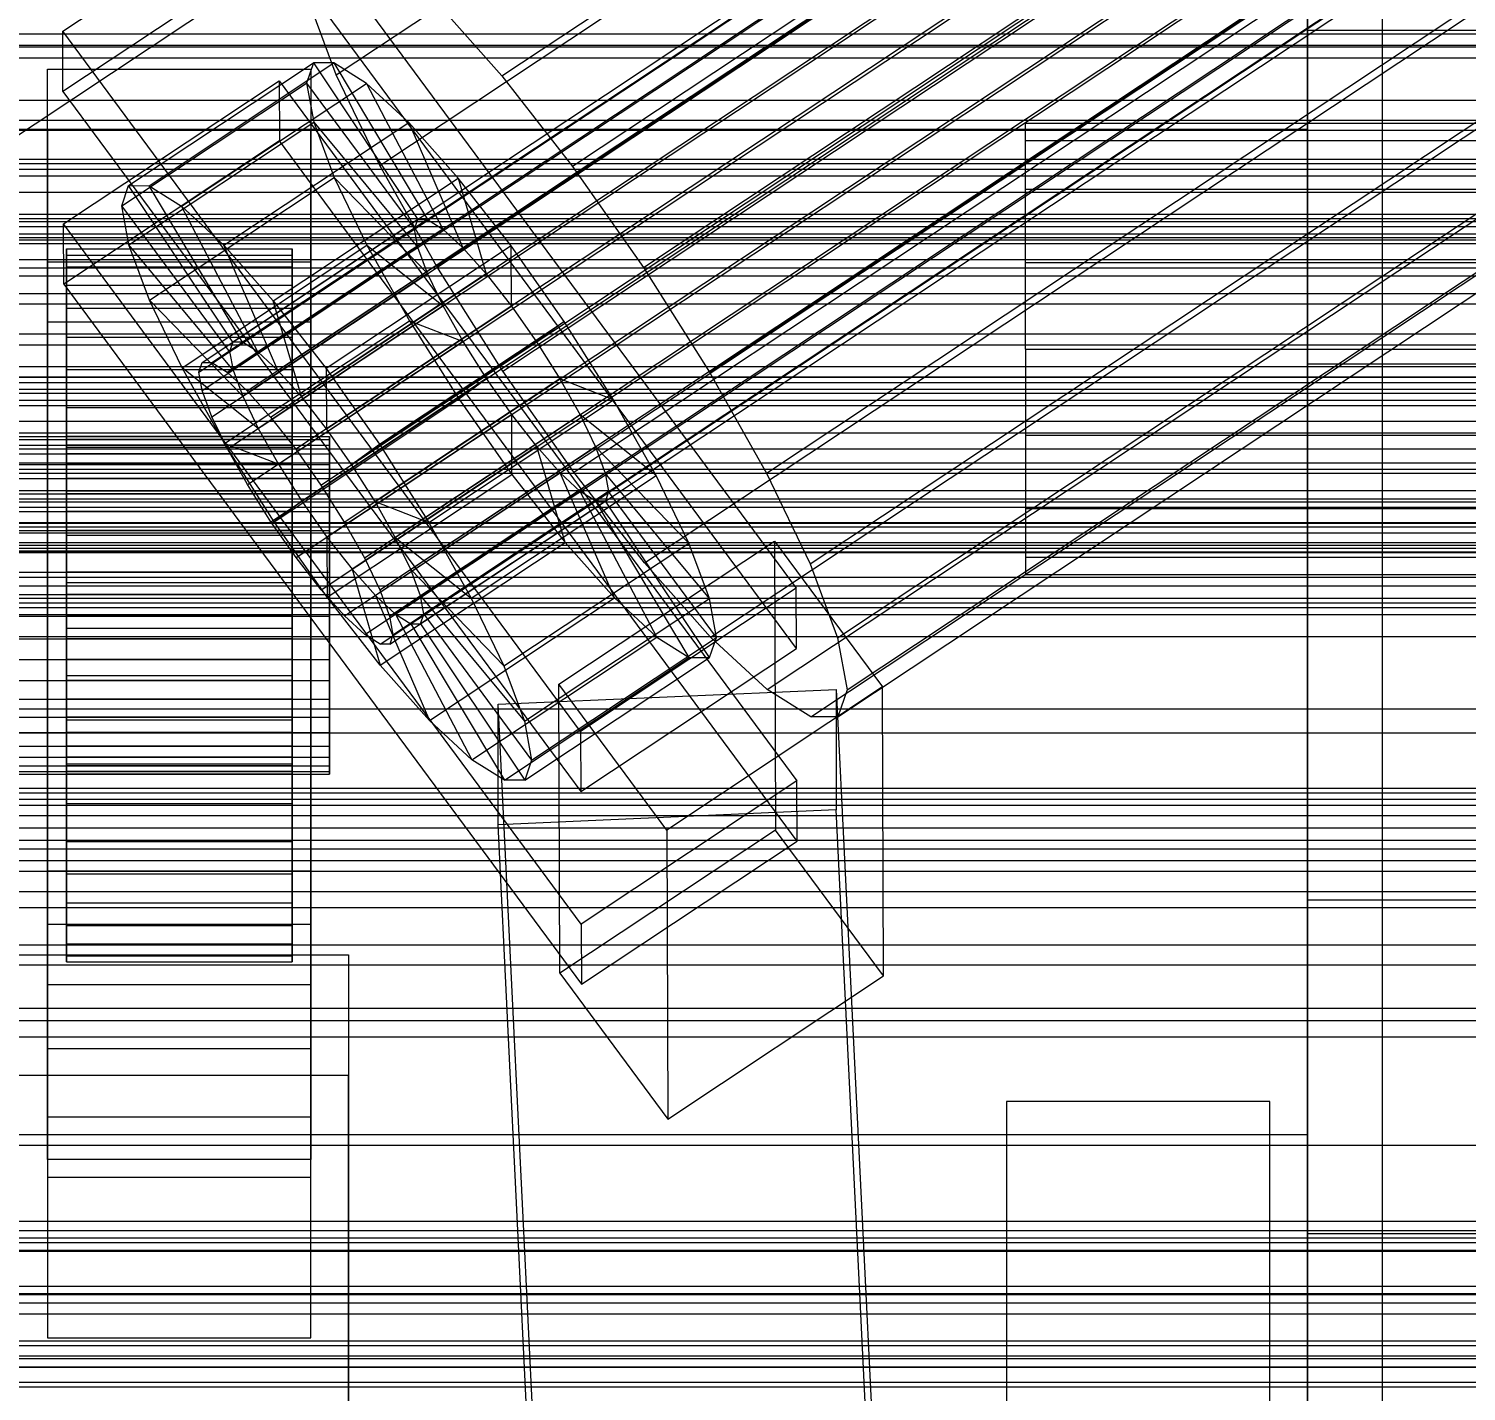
# Model space of a CAD drawing. Header units: millimetres. Extents: x -1970 to 59977, y -50268 to 6837.
# Drawn here: x 132 to 208.4, y -33875.4 to -33803 of the extents above; entities that cross this region are included whole.
import ezdxf

# ---------------------------------------------------------------- set-up
doc = ezdxf.new("R2010")
doc.units = ezdxf.units.MM
for name, color, linetype, lineweight in [('COTAS_O', 1, 'Continuous', 0), ('frontal_briquetadora', 7, 'Continuous', 0), ('frontal_C01', 7, 'Continuous', 0), ('frontal_C02', 7, 'Continuous', 0), ('frontal_C03', 7, 'Continuous', 0), ('frontal_secador', 7, 'Continuous', 0)]:
    doc.layers.add(name, color=color, linetype=linetype, lineweight=lineweight)
doc.dimstyles.new('R19_100', dxfattribs={"dimtxt": 250, "dimasz": 150, "dimexe": 150, "dimexo": 80, "dimgap": 100, "dimtad": 1, "dimtih": 1, "dimtoh": 1, "dimdsep": 46, "dimcen": 0.09, "dimadec": 0, "dimazin": 0, "dimtfac": 1, "dimtdec": 4, "dimtofl": 0, "dimtmove": 0, "dimatfit": 3, "dimfxl": 1, "dimtolj": 1, "dimtzin": 0, "dimarcsym": 0})

# ---------------------------------------------------------------- blocks, each defined once
blk = doc.blocks.new('*D39')
at = {"layer": 'COTAS_O', "color": 0, "lineweight": -2, "transparency": 16777216}
for p, q in [((-1725, -34320), (-1725, -33550)), ((1725, -34320), (1725, -33550)), ((-1575, -33700), (1575, -33700))]:
    blk.add_line(p, q, dxfattribs=at)
at = {"layer": 'COTAS_O', "color": 0, "transparency": 16777216}
for points in [[(-1575, -33675), (-1575, -33725), (-1725, -33700)], [(1575, -33675), (1575, -33725), (1725, -33700)]]:
    blk.add_solid(points, dxfattribs=at)
at = {"layer": 'Defpoints', "color": 0, "transparency": 16777216}
for p in [(1725, -33700), (-1725, -34400), (1725, -34400)]:
    blk.add_point(p, dxfattribs=at)
blk = doc.blocks.new('*D42')
at = {"layer": 'COTAS_O', "color": 0, "lineweight": -2, "transparency": 16777216}
for p, q in [((-570, -33700), (200, -33700)), ((50, -34750), (50, -33850)), ((-570, -34900), (200, -34900))]:
    blk.add_line(p, q, dxfattribs=at)
at = {"layer": 'COTAS_O', "color": 0, "transparency": 16777216}
for points in [[(25, -33850), (75, -33850), (50, -33700)], [(25, -34750), (75, -34750), (50, -34900)]]:
    blk.add_solid(points, dxfattribs=at)
at = {"layer": 'Defpoints', "color": 0, "transparency": 16777216}
for p in [(-650, -33700), (50, -33700), (-650, -34900)]:
    blk.add_point(p, dxfattribs=at)

msp = doc.modelspace()

# ---------------------------------------------------------------- linework, layer by layer
at = {"layer": 'frontal_briquetadora'}
for p, q in [((200, -33765), (200, -33920)), ((204, -33920), (204, -33765)), ((200, -33807.297), (200, -33792.217)), ((200, -33793.034), (200, -33808.326)), ((200, -33815.779), (200, -33799.164)), ((200, -33800.407), (200, -33817.241)), ((480, -33803.052), (200, -33803.052)), ((200, -33803.052), (200, -33806.399)), ((200, -33806.043), (200, -33803.052)), ((200, -33803.946), (200, -33803.763)), ((200, -33803.763), (200, -33809.778)), ((200, -33810.289), (200, -33803.946)), ((200, -33814.779), (200, -33806.043)), ((200, -33806.399), (200, -33815.42)), ((200, -33825.094), (200, -33807.297)), ((185, -33808.913), (185, -33808)), ((285, -33808), (185, -33808)), ((200, -33808.326), (-160, -33808.326)), ((185, -33811.515), (185, -33808.913)), ((285, -33808.913), (185, -33808.913)), ((200, -33808.326), (200, -33826.235)), ((200, -33809.778), (200, -33820.797)), ((200, -33821.536), (200, -33810.289)), ((185, -33815.408), (185, -33811.515)), ((285, -33811.515), (185, -33811.515)), ((200, -33827.53), (200, -33814.779)), ((185, -33820), (185, -33815.408)), ((285, -33815.408), (185, -33815.408)), ((200, -33815.42), (200, -33828.329)), ((200, -33834.281), (200, -33815.779)), ((200, -33817.241), (200, -33835.819)), ((185, -33820), (185, -33824.592)), ((185, -33820), (285, -33820)), ((480, -33820.797), (200, -33820.797)), ((200, -33820.797), (200, -33834.64)), ((200, -33835.46), (200, -33821.536)), ((185, -33824.592), (185, -33828.485)), ((285, -33824.592), (185, -33824.592)), ((200, -33843.865), (200, -33825.094)), ((200, -33826.235), (200, -33845.006)), ((200, -33841.77), (200, -33827.53)), ((185, -33828.485), (185, -33831.087)), ((285, -33828.485), (185, -33828.485)), ((200, -33828.329), (200, -33842.57)), ((185, -33831.087), (185, -33832)), ((285, -33831.087), (185, -33831.087)), ((285, -33832), (185, -33832)), ((200, -33852.858), (200, -33834.281)), ((200, -33834.64), (200, -33848.563)), ((200, -33849.302), (200, -33835.46)), ((200, -33835.819), (200, -33854.32)), ((200, -33854.679), (200, -33841.77)), ((200, -33842.57), (200, -33855.32)), ((200, -33861.773), (200, -33843.865)), ((200, -33845.006), (200, -33862.803)), ((200, -33848.563), (200, -33859.811)), ((200, -33860.322), (200, -33849.302)), ((480, -33849.302), (200, -33849.302)), ((200, -33869.692), (200, -33852.858)), ((200, -33854.32), (200, -33870.936)), ((200, -33863.7), (200, -33854.679)), ((200, -33855.32), (200, -33864.056)), ((184, -33860), (184, -33940)), ((198, -33860), (184, -33860)), ((198, -33940), (198, -33860)), ((200, -33859.811), (200, -33866.154)), ((200, -33866.336), (200, -33860.322)), ((200, -33861.773), (-160, -33861.773)), ((200, -33877.066), (200, -33861.773)), ((200, -33862.803), (200, -33877.883)), ((200, -33867.047), (200, -33863.7)), ((200, -33864.056), (200, -33867.047)), ((200, -33866.154), (200, -33866.336)), ((480, -33867.047), (200, -33867.047)), ((200, -33883.135), (200, -33869.692)), ((200, -33870.936), (200, -33884.039))]:
    msp.add_line(p, q, dxfattribs=at)
at = {"layer": 'frontal_C01'}
for p, q in [((141.218, -33820.71), (355.017, -33678.805)), ((141.731, -33820.712), (355.53, -33678.808)), ((141.045, -33821.218), (354.844, -33679.313)), ((142.549, -33821.225), (356.348, -33679.321)), ((141.224, -33822.201), (355.022, -33680.297)), ((143.617, -33822.213), (357.415, -33680.309)), ((141.742, -33823.594), (355.541, -33681.689)), ((144.861, -33823.609), (358.659, -33681.705)), ((142.565, -33825.3), (356.363, -33683.396)), ((359.995, -33683.414), (146.196, -33825.318)), ((148.35, -33805.414), (332.659, -33683.083)), ((157.152, -33805.458), (341.461, -33683.127)), ((143.635, -33827.204), (357.434, -33685.3)), ((147.533, -33827.224), (361.332, -33685.319)), ((144.881, -33829.176), (358.68, -33687.272)), ((148.779, -33829.196), (362.578, -33687.291)), ((150.672, -33810.23), (334.981, -33687.899)), ((345.231, -33687.95), (160.922, -33810.281)), ((146.218, -33831.082), (360.017, -33689.177)), ((149.85, -33831.1), (363.648, -33689.195)), ((147.554, -33832.79), (361.352, -33690.886)), ((150.672, -33832.806), (364.471, -33690.902)), ((148.798, -33834.187), (362.596, -33692.282)), ((151.191, -33834.199), (364.989, -33692.294)), ((149.865, -33835.175), (363.664, -33693.27)), ((151.369, -33835.182), (365.168, -33693.278)), ((153.694, -33815.604), (338.003, -33693.272)), ((164.693, -33815.658), (349.002, -33693.327)), ((150.683, -33835.688), (364.482, -33693.783)), ((151.196, -33835.69), (364.995, -33693.786)), ((157.211, -33821.169), (341.52, -33698.837)), ((168.21, -33821.223), (352.519, -33698.892)), ((160.982, -33826.546), (345.291, -33704.214)), ((171.232, -33826.597), (355.541, -33704.266)), ((164.752, -33831.369), (349.061, -33709.038)), ((173.554, -33831.413), (357.863, -33709.081)), ((168.263, -33835.309), (352.572, -33712.978)), ((175.016, -33835.343), (359.326, -33713.011)), ((171.275, -33838.098), (355.584, -33715.767)), ((175.521, -33838.119), (359.83, -33715.788)), ((173.584, -33839.545), (357.893, -33717.214)), ((175.032, -33839.552), (359.341, -33717.221)), ((130, -33809.565), (228.298, -33744.321)), ((133.809, -33803.089), (145.277, -33795.477)), ((145.277, -33795.477), (172.809, -33832.716)), ((145.289, -33798.679), (133.821, -33806.291)), ((172.821, -33835.918), (145.289, -33798.679)), ((148.35, -33805.414), (146.887, -33801.484)), ((153.641, -33801.518), (157.152, -33805.458)), ((133.821, -33806.291), (133.809, -33803.089)), ((161.341, -33840.328), (133.809, -33803.089)), ((133, -33808.317), (133, -33805.115)), ((133, -33805.115), (147, -33805.115)), ((133, -33850.588), (133, -33805.115)), ((137.313, -33811.3), (147.143, -33804.776)), ((138.396, -33811.305), (148.226, -33804.781)), ((147.143, -33804.776), (146.777, -33805.848)), ((147, -33805.115), (147, -33808.317)), ((147, -33805.115), (147, -33850.588)), ((148.226, -33804.781), (147.143, -33804.776)), ((147.143, -33804.776), (152.686, -33813.098)), ((149.953, -33805.864), (148.226, -33804.781)), ((148.226, -33804.781), (153.199, -33813.101)), ((133.847, -33813.335), (145.315, -33805.723)), ((136.948, -33812.372), (146.777, -33805.848)), ((140.123, -33812.388), (149.953, -33805.864)), ((145.315, -33805.723), (145.327, -33808.925)), ((145.315, -33805.723), (172.847, -33842.962)), ((146.777, -33805.848), (152.513, -33813.606)), ((146.777, -33805.848), (147.155, -33807.925)), ((150.672, -33810.23), (148.35, -33805.414)), ((152.207, -33807.95), (149.953, -33805.864)), ((149.953, -33805.864), (154.017, -33813.613)), ((157.152, -33805.458), (160.922, -33810.281)), ((133.821, -33806.291), (161.353, -33843.53)), ((137.325, -33814.449), (147.155, -33807.925)), ((142.377, -33814.474), (152.207, -33807.95)), ((147.155, -33807.925), (152.692, -33814.59)), ((147.155, -33807.925), (148.249, -33810.864)), ((154.833, -33810.897), (152.207, -33807.95)), ((152.207, -33807.95), (155.085, -33814.602)), ((147, -33808.317), (133, -33808.317)), ((133, -33808.317), (133, -33853.79)), ((145.327, -33808.925), (133.859, -33816.536)), ((172.859, -33846.163), (145.327, -33808.925)), ((147, -33853.79), (147, -33808.317)), ((450, -33810.442), (-450, -33810.442)), ((153.694, -33815.604), (150.672, -33810.23)), ((160.922, -33810.281), (164.693, -33815.658)), ((136.948, -33812.372), (137.313, -33811.3)), ((142.856, -33819.622), (137.313, -33811.3)), ((137.313, -33811.3), (138.396, -33811.305)), ((143.369, -33819.625), (138.396, -33811.305)), ((138.396, -33811.305), (140.123, -33812.388)), ((138.419, -33817.389), (148.249, -33810.864)), ((145.003, -33817.421), (154.833, -33810.897)), ((148.249, -33810.864), (153.21, -33815.982)), ((148.249, -33810.864), (149.985, -33814.467)), ((157.653, -33814.505), (154.833, -33810.897)), ((154.833, -33810.897), (156.329, -33815.998)), ((142.683, -33820.13), (136.948, -33812.372)), ((137.325, -33814.449), (136.948, -33812.372)), ((144.188, -33820.138), (140.123, -33812.388)), ((140.123, -33812.388), (142.377, -33814.474)), ((133.859, -33816.536), (133.847, -33813.335)), ((161.379, -33850.573), (133.847, -33813.335)), ((152.513, -33813.606), (142.683, -33820.13)), ((152.686, -33813.098), (142.856, -33819.622)), ((153.199, -33813.101), (143.369, -33819.625)), ((154.017, -33813.613), (144.188, -33820.138)), ((152.513, -33813.606), (152.686, -33813.098)), ((152.692, -33814.59), (152.513, -33813.606)), ((152.686, -33813.098), (153.199, -33813.101)), ((153.199, -33813.101), (154.017, -33813.613)), ((154.017, -33813.613), (155.085, -33814.602)), ((134, -33824.646), (134, -33814.667)), ((134, -33814.667), (134, -33814.998)), ((134, -33814.667), (146, -33814.667)), ((134, -33815.628), (134, -33814.667)), ((134, -33824.803), (134, -33814.998)), ((134, -33814.998), (134, -33816.598)), ((134, -33814.998), (146, -33814.998)), ((142.862, -33821.114), (137.325, -33814.449)), ((138.419, -33817.389), (137.325, -33814.449)), ((140.156, -33820.991), (149.985, -33814.467)), ((145.255, -33821.126), (142.377, -33814.474)), ((142.377, -33814.474), (145.003, -33817.421)), ((152.692, -33814.59), (142.862, -33821.114)), ((155.085, -33814.602), (145.255, -33821.126)), ((146, -33814.998), (146, -33814.667)), ((146, -33814.667), (146, -33824.646)), ((146, -33814.667), (146, -33815.628)), ((146, -33816.598), (146, -33814.998)), ((146, -33814.998), (146, -33824.803)), ((157.653, -33814.505), (147.823, -33821.029)), ((149.985, -33814.467), (154.033, -33817.689)), ((149.985, -33814.467), (152.246, -33818.486)), ((153.21, -33815.982), (152.692, -33814.59)), ((155.085, -33814.602), (156.329, -33815.998)), ((157.665, -33817.707), (157.653, -33814.505)), ((160.474, -33818.527), (157.653, -33814.505)), ((133, -33818.562), (133, -33815.36)), ((133, -33815.36), (147, -33815.36)), ((133, -33860.834), (133, -33815.36)), ((134, -33825.102), (134, -33815.628)), ((134, -33815.628), (146, -33815.628)), ((134, -33817.816), (134, -33815.628)), ((146, -33815.628), (146, -33825.102)), ((146, -33815.628), (146, -33817.816)), ((147, -33815.36), (147, -33818.562)), ((147, -33815.36), (147, -33860.834)), ((157.211, -33821.169), (153.694, -33815.604)), ((164.693, -33815.658), (168.21, -33821.223)), ((133.859, -33816.536), (161.391, -33853.775)), ((134, -33825.561), (134, -33816.598)), ((134, -33816.598), (134, -33819.36)), ((134, -33816.598), (146, -33816.598)), ((153.21, -33815.982), (143.38, -33822.506)), ((146, -33819.36), (146, -33816.598)), ((146, -33816.598), (146, -33825.561)), ((156.329, -33815.998), (146.499, -33822.522)), ((154.033, -33817.689), (153.21, -33815.982)), ((156.329, -33815.998), (157.665, -33817.707)), ((143.38, -33822.506), (138.419, -33817.389)), ((140.156, -33820.991), (138.419, -33817.389)), ((146.499, -33822.522), (145.003, -33817.421)), ((145.003, -33817.421), (147.823, -33821.029)), ((134, -33826.138), (134, -33817.816)), ((134, -33817.816), (146, -33817.816)), ((134, -33821.081), (134, -33817.816)), ((154.033, -33817.689), (144.203, -33824.213)), ((146, -33817.816), (146, -33826.138)), ((146, -33817.816), (146, -33821.081)), ((147.835, -33824.231), (157.665, -33817.707)), ((155.103, -33819.593), (154.033, -33817.689)), ((157.665, -33817.707), (159.001, -33819.612)), ((147, -33818.562), (133, -33818.562)), ((133, -33818.562), (133, -33864.035)), ((142.416, -33825.011), (152.246, -33818.486)), ((147, -33864.035), (147, -33818.562)), ((150.644, -33825.052), (160.474, -33818.527)), ((152.246, -33818.486), (155.103, -33819.593)), ((152.246, -33818.486), (154.877, -33822.649)), ((160.474, -33818.527), (159.001, -33819.612)), ((163.105, -33822.69), (160.474, -33818.527)), ((134, -33826.869), (134, -33819.36)), ((134, -33819.36), (134, -33823.093)), ((134, -33819.36), (146, -33819.36)), ((142.856, -33819.622), (142.683, -33820.13)), ((143.369, -33819.625), (142.856, -33819.622)), ((144.188, -33820.138), (143.369, -33819.625)), ((155.103, -33819.593), (145.274, -33826.117)), ((146, -33823.093), (146, -33819.36)), ((146, -33819.36), (146, -33826.869)), ((159.001, -33819.612), (149.171, -33826.136)), ((156.35, -33821.564), (155.103, -33819.593)), ((159.001, -33819.612), (160.247, -33821.584)), ((142.683, -33820.13), (142.862, -33821.114)), ((145.255, -33821.126), (144.188, -33820.138)), ((134, -33827.685), (134, -33821.081)), ((134, -33821.081), (146, -33821.081)), ((134, -33825.202), (134, -33821.081)), ((144.203, -33824.213), (140.156, -33820.991)), ((142.416, -33825.011), (140.156, -33820.991)), ((141.045, -33821.218), (141.218, -33820.71)), ((141.224, -33822.201), (141.045, -33821.218)), ((141.218, -33820.71), (141.731, -33820.712)), ((141.731, -33820.712), (142.549, -33821.225)), ((142.549, -33821.225), (143.617, -33822.213)), ((142.862, -33821.114), (143.38, -33822.506)), ((146.499, -33822.522), (145.255, -33821.126)), ((146, -33821.081), (146, -33827.685)), ((146, -33821.081), (146, -33825.202)), ((147.823, -33821.029), (147.835, -33824.231)), ((147.823, -33821.029), (150.644, -33825.052)), ((160.982, -33826.546), (157.211, -33821.169)), ((168.21, -33821.223), (171.232, -33826.597)), ((156.35, -33821.564), (146.52, -33828.089)), ((160.247, -33821.584), (150.417, -33828.108)), ((154.877, -33822.649), (156.35, -33821.564)), ((157.686, -33823.47), (156.35, -33821.564)), ((163.105, -33822.69), (160.247, -33821.584)), ((160.247, -33821.584), (161.318, -33823.488)), ((141.742, -33823.594), (141.224, -33822.201)), ((143.38, -33822.506), (144.203, -33824.213)), ((143.617, -33822.213), (144.861, -33823.609)), ((145.047, -33829.173), (154.877, -33822.649)), ((147.835, -33824.231), (146.499, -33822.522)), ((153.275, -33829.214), (163.105, -33822.69)), ((154.877, -33822.649), (157.698, -33826.672)), ((165.365, -33826.71), (163.105, -33822.69)), ((134, -33828.638), (134, -33823.093)), ((134, -33823.093), (134, -33827.544)), ((134, -33823.093), (146, -33823.093)), ((146, -33827.544), (146, -33823.093)), ((146, -33823.093), (146, -33828.638)), ((157.686, -33823.47), (147.856, -33829.994)), ((161.318, -33823.488), (151.488, -33830.012)), ((157.698, -33826.672), (157.686, -33823.47)), ((159.022, -33825.179), (157.686, -33823.47)), ((165.365, -33826.71), (161.318, -33823.488)), ((161.318, -33823.488), (162.14, -33825.194)), ((142.565, -33825.3), (141.742, -33823.594)), ((144.203, -33824.213), (145.274, -33826.117)), ((144.861, -33823.609), (146.196, -33825.318)), ((149.171, -33826.136), (147.835, -33824.231)), ((-148, -33824.646), (148, -33824.646)), ((-148, -33824.803), (148, -33824.803)), ((-148, -33825.102), (148, -33825.102)), ((134, -33824.803), (134, -33824.646)), ((146, -33824.646), (134, -33824.646)), ((134, -33824.646), (134, -33825.102)), ((134, -33825.561), (134, -33824.803)), ((146, -33824.803), (134, -33824.803)), ((146, -33825.102), (134, -33825.102)), ((134, -33825.102), (134, -33826.138)), ((145.274, -33826.117), (142.416, -33825.011)), ((145.047, -33829.173), (142.416, -33825.011)), ((146, -33824.646), (146, -33824.803)), ((146, -33825.102), (146, -33824.646)), ((146, -33824.803), (146, -33825.561)), ((146, -33826.138), (146, -33825.102)), ((148, -33824.803), (148, -33824.646)), ((148, -33824.646), (148, -33825.102)), ((148, -33825.561), (148, -33824.803)), ((148, -33825.102), (148, -33826.138)), ((149.171, -33826.136), (150.644, -33825.052)), ((150.644, -33825.052), (153.275, -33829.214)), ((-148, -33825.561), (148, -33825.561)), ((134, -33829.636), (134, -33825.202)), ((134, -33825.202), (146, -33825.202)), ((134, -33829.896), (134, -33825.202)), ((134, -33826.869), (134, -33825.561)), ((146, -33825.561), (134, -33825.561)), ((143.635, -33827.204), (142.565, -33825.3)), ((146, -33825.202), (146, -33829.636)), ((146, -33825.202), (146, -33829.896)), ((146, -33825.561), (146, -33826.869)), ((146.196, -33825.318), (147.533, -33827.224)), ((148, -33826.869), (148, -33825.561)), ((159.022, -33825.179), (149.192, -33831.703)), ((162.14, -33825.194), (152.311, -33831.719)), ((160.518, -33830.279), (159.022, -33825.179)), ((160.266, -33826.575), (159.022, -33825.179)), ((167.102, -33830.312), (162.14, -33825.194)), ((162.14, -33825.194), (162.659, -33826.587)), ((-148, -33826.138), (148, -33826.138)), ((146, -33826.138), (134, -33826.138)), ((134, -33826.138), (134, -33827.685)), ((145.274, -33826.117), (146.52, -33828.089)), ((146, -33827.685), (146, -33826.138)), ((148, -33826.138), (148, -33827.685)), ((150.417, -33828.108), (149.171, -33826.136)), ((160.266, -33826.575), (150.436, -33833.099)), ((162.659, -33826.587), (152.829, -33833.111)), ((163.144, -33833.227), (160.266, -33826.575)), ((161.333, -33827.563), (160.266, -33826.575)), ((164.752, -33831.369), (160.982, -33826.546)), ((168.196, -33833.252), (162.659, -33826.587)), ((162.659, -33826.587), (162.837, -33827.571)), ((171.232, -33826.597), (173.554, -33831.413)), ((-148, -33826.869), (148, -33826.869)), ((134, -33828.638), (134, -33826.869)), ((146, -33826.869), (134, -33826.869)), ((144.881, -33829.176), (143.635, -33827.204)), ((146, -33826.869), (146, -33828.638)), ((147.533, -33827.224), (148.779, -33829.196)), ((147.868, -33833.196), (157.698, -33826.672)), ((148, -33828.638), (148, -33826.869)), ((155.535, -33833.234), (165.365, -33826.71)), ((157.698, -33826.672), (160.518, -33830.279)), ((167.102, -33830.312), (165.365, -33826.71)), ((-148, -33827.685), (148, -33827.685)), ((134, -33827.544), (134, -33830.746)), ((146, -33827.544), (134, -33827.544)), ((134, -33827.544), (134, -33832.41)), ((146, -33827.685), (134, -33827.685)), ((134, -33827.685), (134, -33829.636)), ((146.52, -33828.089), (145.047, -33829.173)), ((146, -33830.746), (146, -33827.544)), ((146, -33832.41), (146, -33827.544)), ((146, -33829.636), (146, -33827.685)), ((146.52, -33828.089), (147.856, -33829.994)), ((148, -33827.685), (148, -33829.636)), ((151.488, -33830.012), (150.417, -33828.108)), ((150.417, -33828.108), (153.275, -33829.214)), ((161.333, -33827.563), (151.503, -33834.087)), ((162.151, -33828.076), (152.321, -33834.6)), ((162.664, -33828.078), (152.835, -33834.603)), ((162.837, -33827.571), (153.008, -33834.095)), ((165.397, -33835.313), (161.333, -33827.563)), ((162.151, -33828.076), (161.333, -33827.563)), ((167.125, -33836.395), (162.151, -33828.076)), ((162.664, -33828.078), (162.151, -33828.076)), ((162.837, -33827.571), (162.664, -33828.078)), ((168.208, -33836.401), (162.664, -33828.078)), ((168.573, -33835.329), (162.837, -33827.571)), ((-148, -33828.638), (148, -33828.638)), ((134, -33830.746), (134, -33828.638)), ((146, -33828.638), (134, -33828.638)), ((146, -33828.638), (146, -33830.746)), ((148, -33830.746), (148, -33828.638)), ((-148, -33829.636), (148, -33829.636)), ((146, -33829.636), (134, -33829.636)), ((134, -33829.636), (134, -33831.86)), ((146.218, -33831.082), (144.881, -33829.176)), ((147.868, -33833.196), (145.047, -33829.173)), ((146, -33831.86), (146, -33829.636)), ((148, -33829.636), (148, -33831.86)), ((148.779, -33829.196), (149.85, -33831.1)), ((153.275, -33829.214), (155.535, -33833.234)), ((134, -33831.86), (134, -33829.896)), ((134, -33829.896), (146, -33829.896)), ((134, -33834.845), (134, -33829.896)), ((146, -33829.896), (146, -33831.86)), ((146, -33829.896), (146, -33834.845)), ((147.856, -33829.994), (147.868, -33833.196)), ((147.856, -33829.994), (149.192, -33831.703)), ((150.688, -33836.804), (160.518, -33830.279)), ((152.311, -33831.719), (151.488, -33830.012)), ((151.488, -33830.012), (155.535, -33833.234)), ((157.272, -33836.837), (167.102, -33830.312)), ((160.19, -33837.816), (171.658, -33830.204)), ((160.518, -33830.279), (163.144, -33833.227)), ((168.196, -33833.252), (167.102, -33830.312)), ((171.658, -33830.204), (171.715, -33845.572)), ((171.658, -33830.204), (177.394, -33837.962)), ((450, -33830.793), (-450, -33830.793)), ((148, -33830.746), (-148, -33830.746)), ((134, -33830.746), (146, -33830.746)), ((134, -33833.051), (134, -33830.746)), ((146, -33830.746), (146, -33833.051)), ((147.554, -33832.79), (146.218, -33831.082)), ((148, -33833.051), (148, -33830.746)), ((149.85, -33831.1), (150.672, -33832.806)), ((-148, -33831.86), (148, -33831.86)), ((146, -33831.86), (134, -33831.86)), ((134, -33831.86), (134, -33834.204)), ((146, -33834.204), (146, -33831.86)), ((148, -33831.86), (148, -33834.204)), ((149.192, -33831.703), (150.688, -33836.804)), ((149.192, -33831.703), (150.436, -33833.099)), ((152.829, -33833.111), (152.311, -33831.719)), ((152.311, -33831.719), (157.272, -33836.837)), ((168.263, -33835.309), (164.752, -33831.369)), ((173.554, -33831.413), (175.016, -33835.343)), ((134, -33833.051), (134, -33832.41)), ((134, -33832.41), (134, -33837.359)), ((134, -33832.41), (146, -33832.41)), ((146, -33837.359), (146, -33832.41)), ((146, -33832.41), (146, -33833.051)), ((172.809, -33832.716), (161.341, -33840.328)), ((172.821, -33835.918), (172.809, -33832.716)), ((-148, -33833.051), (148, -33833.051)), ((134, -33835.395), (134, -33833.051)), ((146, -33833.051), (134, -33833.051)), ((146, -33833.051), (146, -33835.395)), ((148.798, -33834.187), (147.554, -33832.79)), ((150.688, -33836.804), (147.868, -33833.196)), ((148, -33835.395), (148, -33833.051)), ((150.436, -33833.099), (153.314, -33839.751)), ((150.436, -33833.099), (151.503, -33834.087)), ((150.672, -33832.806), (151.191, -33834.199)), ((153.008, -33834.095), (152.829, -33833.111)), ((152.829, -33833.111), (158.366, -33839.776)), ((153.314, -33839.751), (163.144, -33833.227)), ((155.535, -33833.234), (157.272, -33836.837)), ((158.366, -33839.776), (168.196, -33833.252)), ((163.144, -33833.227), (165.397, -33835.313)), ((168.573, -33835.329), (168.196, -33833.252)), ((-148, -33834.204), (148, -33834.204)), ((134, -33834.204), (134, -33834.845)), ((146, -33834.204), (134, -33834.204)), ((134, -33834.204), (134, -33836.509)), ((146, -33834.845), (146, -33834.204)), ((146, -33836.509), (146, -33834.204)), ((148, -33834.204), (148, -33836.509)), ((149.865, -33835.175), (148.798, -33834.187)), ((151.191, -33834.199), (151.369, -33835.182)), ((151.503, -33834.087), (155.567, -33841.837)), ((151.503, -33834.087), (152.321, -33834.6)), ((152.835, -33834.603), (153.008, -33834.095)), ((153.008, -33834.095), (158.743, -33841.853)), ((134, -33834.845), (146, -33834.845)), ((134, -33839.711), (134, -33834.845)), ((146, -33834.845), (146, -33839.711)), ((152.321, -33834.6), (157.295, -33842.92)), ((152.321, -33834.6), (152.835, -33834.603)), ((152.835, -33834.603), (158.378, -33842.925)), ((-148, -33835.395), (148, -33835.395)), ((134, -33837.619), (134, -33835.395)), ((134, -33835.395), (134, -33837.359)), ((146, -33835.395), (134, -33835.395)), ((146, -33837.359), (146, -33835.395)), ((146, -33835.395), (146, -33837.619)), ((148, -33837.619), (148, -33835.395)), ((150.683, -33835.688), (149.865, -33835.175)), ((151.196, -33835.69), (150.683, -33835.688)), ((151.369, -33835.182), (151.196, -33835.69)), ((155.567, -33841.837), (165.397, -33835.313)), ((158.743, -33841.853), (168.573, -33835.329)), ((165.397, -33835.313), (167.125, -33836.395)), ((168.208, -33836.401), (168.573, -33835.329)), ((171.275, -33838.098), (168.263, -33835.309)), ((175.016, -33835.343), (175.521, -33838.119)), ((-148, -33836.509), (148, -33836.509)), ((134, -33836.509), (134, -33839.711)), ((146, -33836.509), (134, -33836.509)), ((134, -33836.509), (134, -33838.618)), ((146, -33839.711), (146, -33836.509)), ((146, -33838.618), (146, -33836.509)), ((148, -33836.509), (148, -33838.618)), ((157.295, -33842.92), (167.125, -33836.395)), ((158.378, -33842.925), (168.208, -33836.401)), ((161.353, -33843.53), (172.821, -33835.918)), ((167.125, -33836.395), (168.208, -33836.401)), ((153.314, -33839.751), (150.688, -33836.804)), ((157.272, -33836.837), (158.366, -33839.776)), ((-148, -33837.619), (148, -33837.619)), ((134, -33837.359), (134, -33842.054)), ((134, -33837.359), (146, -33837.359)), ((134, -33839.571), (134, -33837.619)), ((134, -33837.619), (134, -33842.054)), ((146, -33837.619), (134, -33837.619)), ((146, -33842.054), (146, -33837.359)), ((146, -33842.054), (146, -33837.619)), ((146, -33837.619), (146, -33839.571)), ((148, -33839.571), (148, -33837.619)), ((156.962, -33838.885), (174.943, -33838.098)), ((160.247, -33853.184), (160.19, -33837.816)), ((165.926, -33845.574), (160.19, -33837.816)), ((177.394, -33837.962), (165.926, -33845.574)), ((173.584, -33839.545), (171.275, -33838.098)), ((174.943, -33838.098), (174.943, -33844.503)), ((174.943, -33838.098), (177.811, -33896.918)), ((177.451, -33853.331), (177.394, -33837.962)), ((-148, -33838.618), (148, -33838.618)), ((134, -33838.618), (134, -33844.163)), ((146, -33838.618), (134, -33838.618)), ((134, -33838.618), (134, -33840.386)), ((146, -33844.163), (146, -33838.618)), ((146, -33840.386), (146, -33838.618)), ((148, -33838.618), (148, -33840.386)), ((175.521, -33838.119), (175.032, -33839.552)), ((-148, -33839.571), (148, -33839.571)), ((134, -33841.118), (134, -33839.571)), ((134, -33839.571), (134, -33846.174)), ((146, -33839.571), (134, -33839.571)), ((146, -33846.174), (146, -33839.571)), ((146, -33839.571), (146, -33841.118)), ((148, -33841.118), (148, -33839.571)), ((156.962, -33845.29), (156.962, -33838.885)), ((159.83, -33897.704), (156.962, -33838.885)), ((175.032, -33839.552), (173.584, -33839.545)), ((-148, -33840.386), (148, -33840.386)), ((134, -33839.711), (146, -33839.711)), ((134, -33844.163), (134, -33839.711)), ((134, -33840.386), (134, -33847.896)), ((146, -33840.386), (134, -33840.386)), ((134, -33840.386), (134, -33841.694)), ((146, -33839.711), (146, -33844.163)), ((146, -33847.896), (146, -33840.386)), ((146, -33841.694), (146, -33840.386)), ((148, -33840.386), (148, -33841.694)), ((155.567, -33841.837), (153.314, -33839.751)), ((158.366, -33839.776), (158.743, -33841.853)), ((161.341, -33840.328), (161.353, -33843.53)), ((-148, -33841.118), (148, -33841.118)), ((134, -33842.154), (134, -33841.118)), ((134, -33841.118), (134, -33849.44)), ((146, -33841.118), (134, -33841.118)), ((146, -33849.44), (146, -33841.118)), ((146, -33841.118), (146, -33842.154)), ((148, -33842.154), (148, -33841.118)), ((-148, -33841.694), (148, -33841.694)), ((134, -33841.694), (134, -33850.657)), ((146, -33841.694), (134, -33841.694)), ((134, -33841.694), (134, -33842.452)), ((146, -33850.657), (146, -33841.694)), ((146, -33842.452), (146, -33841.694)), ((148, -33841.694), (148, -33842.452)), ((157.295, -33842.92), (155.567, -33841.837)), ((158.743, -33841.853), (158.378, -33842.925)), ((-148, -33842.154), (148, -33842.154)), ((-148, -33842.452), (148, -33842.452)), ((-148, -33842.609), (148, -33842.609)), ((134, -33842.054), (134, -33846.174)), ((134, -33842.054), (146, -33842.054)), ((134, -33842.609), (134, -33842.154)), ((134, -33842.154), (134, -33851.628)), ((146, -33842.154), (134, -33842.154)), ((134, -33842.452), (134, -33852.258)), ((146, -33842.452), (134, -33842.452)), ((134, -33842.452), (134, -33842.609)), ((134, -33842.609), (134, -33852.589)), ((146, -33842.609), (134, -33842.609)), ((146, -33846.174), (146, -33842.054)), ((146, -33851.628), (146, -33842.154)), ((146, -33842.154), (146, -33842.609)), ((146, -33852.258), (146, -33842.452)), ((146, -33842.609), (146, -33842.452)), ((146, -33852.589), (146, -33842.609)), ((148, -33842.609), (148, -33842.154)), ((148, -33842.452), (148, -33842.609)), ((158.378, -33842.925), (157.295, -33842.92)), ((172.847, -33842.962), (161.379, -33850.573)), ((172.859, -33846.163), (172.847, -33842.962)), ((-450, -33843.6), (450, -33843.6)), ((134, -33844.163), (146, -33844.163)), ((134, -33847.896), (134, -33844.163)), ((146, -33844.163), (146, -33847.896)), ((174.943, -33844.503), (156.962, -33845.29)), ((177.811, -33903.322), (174.943, -33844.503)), ((159.83, -33904.109), (156.962, -33845.29)), ((171.715, -33845.572), (160.247, -33853.184)), ((165.926, -33845.574), (165.983, -33860.942)), ((177.451, -33853.331), (171.715, -33845.572)), ((134, -33846.174), (134, -33849.44)), ((134, -33846.174), (146, -33846.174)), ((146, -33849.44), (146, -33846.174)), ((161.391, -33853.775), (172.859, -33846.163)), ((133, -33863.101), (133, -33847.733)), ((133, -33847.733), (147, -33847.733)), ((133, -33857.206), (133, -33847.733)), ((134, -33847.896), (146, -33847.896)), ((134, -33850.657), (134, -33847.896)), ((146, -33847.896), (146, -33850.657)), ((147, -33847.733), (147, -33863.101)), ((147, -33847.733), (147, -33857.206)), ((134, -33849.44), (134, -33851.628)), ((134, -33849.44), (146, -33849.44)), ((146, -33851.628), (146, -33849.44)), ((147, -33850.588), (133, -33850.588)), ((133, -33850.588), (133, -33853.79)), ((134, -33850.657), (146, -33850.657)), ((134, -33852.258), (134, -33850.657)), ((146, -33850.657), (146, -33852.258)), ((147, -33853.79), (147, -33850.588)), ((161.379, -33850.573), (161.391, -33853.775)), ((134, -33851.628), (134, -33852.589)), ((134, -33851.628), (146, -33851.628)), ((146, -33852.589), (146, -33851.628)), ((131, -33852.215), (149, -33852.215)), ((134, -33852.258), (146, -33852.258)), ((134, -33852.589), (134, -33852.258)), ((134, -33852.589), (146, -33852.589)), ((146, -33852.258), (146, -33852.589)), ((149, -33852.215), (149, -33858.619)), ((149, -33852.215), (149, -33897.31)), ((160.247, -33853.184), (165.983, -33860.942)), ((165.983, -33860.942), (177.451, -33853.331)), ((133, -33853.79), (147, -33853.79)), ((147, -33857.206), (133, -33857.206)), ((133, -33857.206), (133, -33872.575)), ((147, -33872.575), (147, -33857.206)), ((149, -33858.619), (131, -33858.619)), ((149, -33903.713), (149, -33858.619)), ((147, -33860.834), (133, -33860.834)), ((133, -33860.834), (133, -33864.035)), ((147, -33864.035), (147, -33860.834)), ((147, -33863.101), (133, -33863.101)), ((133, -33863.101), (133, -33872.575)), ((147, -33872.575), (147, -33863.101)), ((133, -33864.035), (147, -33864.035)), ((133, -33872.575), (147, -33872.575))]:
    msp.add_line(p, q, dxfattribs=at)
at = {"layer": 'frontal_C02'}
for p, q in [((-311.15, -33866.868), (311.15, -33866.868)), ((-311.15, -33867.504), (311.15, -33867.504)), ((-311.15, -33867.962), (311.15, -33867.962)), ((-311.15, -33869.827), (311.15, -33869.827)), ((-311.15, -33870.711), (311.15, -33870.711)), ((-311.15, -33873.678), (311.15, -33873.678)), ((-311.15, -33874.928), (311.15, -33874.928))]:
    msp.add_line(p, q, dxfattribs=at)
at = {"layer": 'frontal_C03'}
for p, q in [((-1250, -33803.232), (1250, -33803.232)), ((-1250, -33803.924), (1250, -33803.924)), ((-1250, -33804.499), (1250, -33804.499)), ((1250, -33806.776), (-1250, -33806.776)), ((1250, -33807.834), (-1250, -33807.834)), ((-1250, -33808.347), (1250, -33808.347)), ((-1250, -33809.899), (1250, -33809.899)), ((1250, -33810.141), (-1250, -33810.141)), ((1250, -33810.795), (-1250, -33810.795)), ((1250, -33811.676), (-1250, -33811.676)), ((-1500, -33812.82), (1500, -33812.82)), ((-1500, -33813.045), (1500, -33813.045)), ((-1500, -33813.209), (1500, -33813.209)), ((-1500, -33813.867), (1500, -33813.867)), ((-1500, -33814.184), (1500, -33814.184)), ((-1250, -33814.379), (1250, -33814.379)), ((-1500, -33815.23), (1500, -33815.23)), ((-1500, -33815.679), (1500, -33815.679)), ((1250, -33816.111), (-1250, -33816.111)), ((-1500, -33817.043), (1500, -33817.043)), ((-1500, -33817.593), (1500, -33817.593)), ((-1500, -33819.18), (1500, -33819.18)), ((1500, -33819.794), (-1500, -33819.794)), ((-1250, -33820.919), (1250, -33820.919)), ((-1500, -33821.497), (1500, -33821.497)), ((1250, -33821.482), (-1250, -33821.482)), ((-1500, -33822.132), (1500, -33822.132)), ((1250, -33822.364), (-1250, -33822.364)), ((-1250, -33822.711), (1250, -33822.711)), ((1250, -33823.017), (-1250, -33823.017)), ((-1500, -33823.836), (1500, -33823.836)), ((-1500, -33824.45), (1500, -33824.45)), ((1250, -33825.325), (-1250, -33825.325)), ((-1500, -33826.037), (1500, -33826.037)), ((-1500, -33826.587), (1500, -33826.587)), ((-1250, -33826.382), (1250, -33826.382)), ((-1500, -33827.95), (1500, -33827.95)), ((-1250, -33827.519), (1250, -33827.519)), ((-1500, -33828.399), (1500, -33828.399)), ((-1500, -33829.445), (1500, -33829.445)), ((1250, -33829.234), (-1250, -33829.234)), ((-1250, -33829.25), (1250, -33829.25)), ((-1500, -33829.763), (1500, -33829.763)), ((-1500, -33830.421), (1500, -33830.421)), ((1250, -33830.291), (-1250, -33830.291)), ((-1500, -33830.585), (1500, -33830.585)), ((-1500, -33830.809), (1500, -33830.809)), ((1250, -33832.599), (-1250, -33832.599)), ((1250, -33833.252), (-1250, -33833.252)), ((-1250, -33833.731), (1250, -33833.731)), ((1250, -33834.134), (-1250, -33834.134)), ((-1250, -33835.283), (1250, -33835.283)), ((-1250, -33839.131), (1250, -33839.131)), ((-1250, -33840.398), (1250, -33840.398)), ((-1250, -33843.35), (1250, -33843.35)), ((1250, -33843.94), (-1250, -33843.94)), ((-1250, -33844.246), (1250, -33844.246)), ((1250, -33844.821), (-1250, -33844.821)), ((1250, -33845.475), (-1250, -33845.475)), ((-1250, -33846.102), (1250, -33846.102)), ((-1250, -33846.566), (1250, -33846.566)), ((-1250, -33847.199), (1250, -33847.199)), ((1250, -33847.782), (-1250, -33847.782)), ((-1250, -33848.84), (1250, -33848.84)), ((1250, -33851.692), (-1250, -33851.692)), ((1250, -33852.749), (-1250, -33852.749)), ((1250, -33855.056), (-1250, -33855.056)), ((1250, -33855.71), (-1250, -33855.71)), ((1250, -33856.591), (-1250, -33856.591)), ((1250, -33866.398), (-1250, -33866.398)), ((1250, -33867.279), (-1250, -33867.279)), ((1250, -33867.932), (-1250, -33867.932)), ((1250, -33870.24), (-1250, -33870.24)), ((-1250, -33871.297), (1250, -33871.297)), ((-1250, -33872.731), (1250, -33872.731)), ((-1250, -33873.529), (1250, -33873.529)), ((-1250, -33874.113), (1250, -33874.113)), ((1250, -33874.149), (-1250, -33874.149)), ((1250, -33875.207), (-1250, -33875.207))]:
    msp.add_line(p, q, dxfattribs=at)
at = {"layer": 'frontal_secador'}
for p, q in [((1360, -33803.853), (-1360, -33803.853)), ((1360, -33813.5), (-1360, -33813.5)), ((1250, -33814.076), (-1250, -33814.076)), ((1360, -33821.784), (-1360, -33821.784)), ((1360, -33828.141), (-1360, -33828.141)), ((1360, -33832.137), (-1360, -33832.137)), ((1360, -33833.5), (-1360, -33833.5)), ((1250, -33833.25), (-1250, -33833.25)), ((1250, -33849.715), (-1250, -33849.715)), ((1250, -33862.349), (-1250, -33862.349)), ((1250, -33870.291), (-1250, -33870.291)), ((1250, -33873), (-1250, -33873))]:
    msp.add_line(p, q, dxfattribs=at)

# ---------------------------------------------------------------- dimensions: what is measured, and where the dimension line sits
at = {"layer": 'COTAS_O'}
for p1, p2, distance, picture, middle in [((-1725, -34400), (1725, -34400), 700, '*D39', (0, -33700)), ((-650, -34900), (-650, -33700), -700, '*D42', (50, -34300))]:
    dim = msp.add_aligned_dim(p1=p1, p2=p2, distance=distance, text='<> O', dimstyle='R19_100', dxfattribs=at)
    dim.commit()
    dim.dimension.update_dxf_attribs({"geometry": picture, "text_midpoint": middle})

doc.saveas('drawing.dxf')
